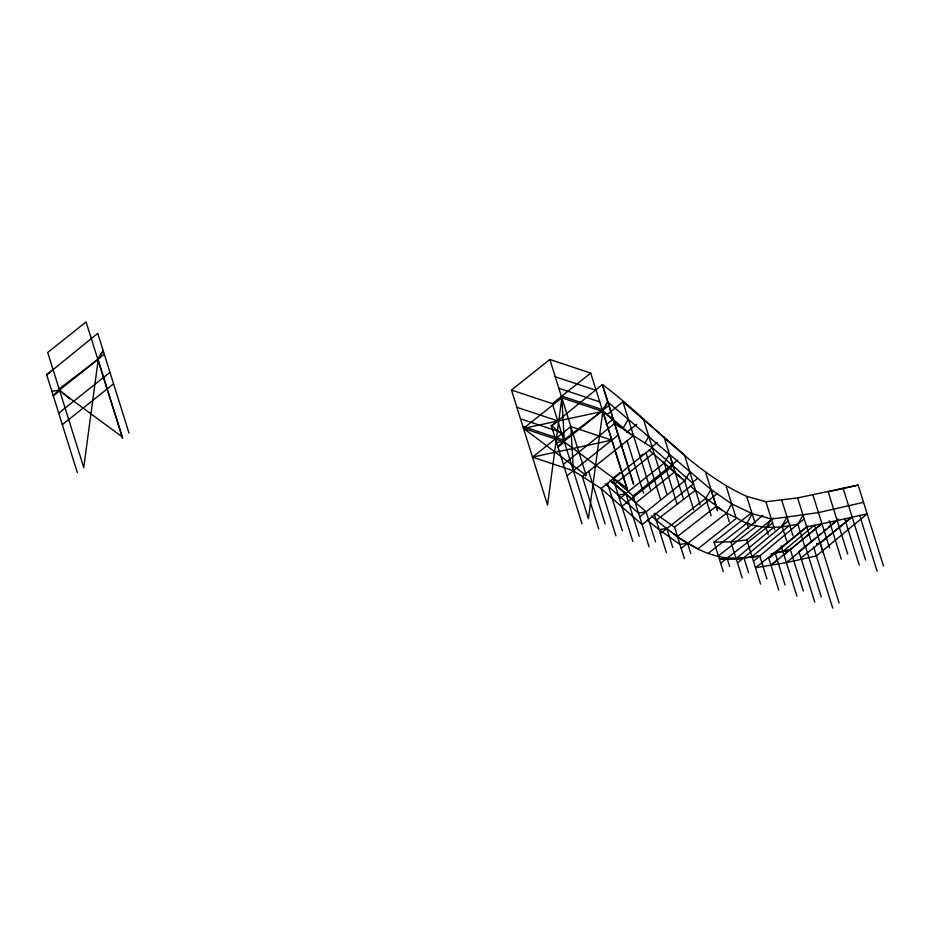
<?xml version="1.0" encoding="UTF-8"?>
<svg xmlns="http://www.w3.org/2000/svg" width="930" height="930" viewBox="0 0 930 930"><rect width="100%" height="100%" fill="white"/><g stroke="black" fill="none" stroke-linecap="round" stroke-linejoin="round"><path stroke-width="1.4" d="M98.15 360.189L83.747 467.488L47.697 352.482L86.06 321.92L122.562 438.1M651.267 515.952C668.717 530.553 686.665 545.12 708.114 553.455L747.081 523.113L752.103 513.627L746.697 496.376C690.641 470.929 651.209 420.686 602.408 384.555L551.374 426.01L557.768 420.918L516.894 407.305M644.955 443.215L648.756 436.24M681.19 548.351L726.574 513.104L731.678 503.839L710.973 489.482L607.755 401.969L602.617 410.653L557.744 446.342M863.552 502.363L818.458 512.57L787.001 517.022L781.979 526.055L737.513 562.952M787.001 517.022L771.319 518.998L766.134 528.019L720.808 563.045M639.701 516.882L684.62 480.915L689.804 471.975M628.343 419.163L623.147 428.091L602.733 411.444L561.86 397.819L523.497 428.381L586.179 475.439L549.839 359.492L511.477 390.054L547.526 505.06L561.86 397.819L564.371 442.006L626.843 488.052M753.44 561.255L797.824 524.101L803.032 515.162M639.247 536.354L625.797 493.493L664.218 462.977L669.449 454.154L683.631 499.375M53.08 395.145L97.964 359.457L103.091 350.773M660.393 533.518L705.742 498.317L710.973 489.482L717.635 510.721L705.568 472.231M59.113 388.891L97.79 359.468L103.16 350.61M563.766 440.064L602.442 410.665L607.813 401.807M807.833 526.008L768.831 558.453L778.747 590.108M849.695 518.522L820.365 543.155L816.621 543.969M782.804 551.583L814.32 525.194M783.978 554.919L821.888 523.462M789.907 525.078L751.812 556.872L735.851 558.791L774.062 527.031M814.773 602.105L798.917 551.49L815.226 538.226M817.412 536.412L820.679 533.681M823.945 530.949L826.119 529.135M828.305 527.322L838.104 519.126M762.867 515.336L730.91 541.888L714.042 542.109L723.284 571.625M786.385 562.604L837.186 520.533L867.167 513.872L816.366 555.942L786.385 562.604L755.474 567.753L806.717 526.926L837.186 520.533M742.21 577.925L730.91 541.888L746.767 539.958L773.295 518.022M788.221 520.916L781.979 526.055L786.652 540.946M821.957 523.73L770.935 565.184L777.341 560.081M97.79 359.468L104.195 354.284M602.442 410.665L608.848 405.48M626.681 432.404L636.69 424.347M619.659 472.766L612.986 478.125L632.842 541.481M640.758 455.781L642.979 454.003M651.86 446.853L657.417 442.389M649.105 546.898L633.121 495.911L677.714 460.094M633.446 435.67L582.273 476.462L598.734 528.984M53.103 369.733L46.721 374.825L97.755 333.358L128.991 433.031M53.324 395.901L59.706 390.821L122.179 436.856M58.73 413.153L109.88 372.407M62.333 424.661L113.483 383.904M511.477 390.054L552.362 403.667L590.724 373.104L627.215 489.296M532.506 457.142L570.869 426.579L611.824 440.134L532.506 457.142L573.38 470.766L570.869 426.579M557.977 447.098L564.359 442.017L523.497 428.381L602.814 411.386L588.399 518.673L552.362 403.667M607.348 414.338L622.937 401.911L684.399 454.724L700.127 504.885M606.104 424.778L612.882 419.372M563.382 464.349L614.532 423.603L652.36 447.737L693.548 483.902L642.13 524.671L601.129 488.552L572.834 470.406M566.998 475.846L618.136 435.101M652.36 447.737L601.129 488.552L615.951 535.831M614.649 484.112L653.092 453.48M619.473 498.829L625.867 493.725L618.311 495.097L605.244 483.902M621.635 506.606L672.96 465.825M636.073 502.677L674.529 472.045M804.229 518.998L797.824 524.101C777.271 528.589 755.218 529.879 736.804 517.998L697.942 548.863L680.109 538.819L671.355 532.065M772.539 522.916L766.134 528.019L768.273 534.831M800.951 558.012L852.182 517.196M684.422 558.674L674.576 527.24L717.286 493.656M708.114 553.455L717.809 556.384L756.706 525.834M677.168 536.691L716.135 506.35L726.574 513.104L736.804 517.998M714.042 542.109L751.254 513.151M692.06 482.705L697.686 478.346M722.133 510.233L695.361 490.284L656.441 520.114L656.906 520.916M773.144 553.362L785.49 550.479M803.288 591.027L790.372 549.816L771.435 554.001M883.5 566.01L858.146 485.111L797.626 497.91L765.913 501.747L746.697 496.376M858.146 485.111L828.177 491.784L847.695 554.071M655.499 541.772L646.094 511.791L638.526 513.162L618.311 495.097M752.172 557.21L759.717 555.908L766.925 578.902M51.906 391.391L59.508 390.089L69.773 398.807M556.57 442.575L564.173 441.285M816.563 543.806L820.365 543.155L839.104 602.954M782.781 551.106L790.372 549.816M743.919 557.849L727.051 558.07L719.448 559.36L736.316 559.139L743.919 557.849L748.604 572.799M771.354 553.989L775.236 553.35L785.071 584.958M647.222 520.114L659.184 529.658L666.787 528.426L672.785 547.538M736.316 559.139L759.717 555.908M717.809 556.384L727.051 558.07L729.69 566.521M731.678 503.839L752.103 513.627L771.319 518.998M549.839 359.492L590.724 373.104M555.245 376.743L596.13 390.356M558.849 388.24L599.734 401.865M561.255 395.901L602.129 409.526M520.498 418.802L561.371 432.427M522.893 426.463L563.778 440.088M793.046 535.854L781.595 499.77M746.546 522.846L748.824 523.602M804.95 547.061L797.824 524.101M654.929 513.232L674.576 527.24M659.184 529.658L679.981 544.492L687.596 543.248L690.827 553.548M610.743 480.81L620.647 489.157M610.65 480.752L646.094 511.791M649.035 450.085L685.166 481.368L662.962 461.908M563.057 435.403L551.165 425.324L582.006 523.776M631.133 434.868L602.617 410.653L627.25 489.238M609.743 479.996L624.518 492.54M690.258 485.832L695.361 490.284M612.672 478.02L633.121 495.911M620.705 489.192L632.691 499.712M843.138 488.355L865.609 560.046M844.603 518.452L859.227 565.126M812.913 494.865L829.572 548.037M814.564 525.578L823.19 553.118M813.564 547.003L832.71 608.081M797.626 497.91L811.437 541.992M805.427 546.422L821.283 597.025M781.119 545.794L796.894 596.153M765.913 501.747L774.678 529.728M747.081 523.113L748.708 528.31M746.767 539.958L760.577 584.052M726.272 486.588L735.723 516.743M726.574 513.104L729.318 521.846M664.043 436.902L673.948 468.522M664.218 462.977L677.226 504.478M643.351 418.988L666.798 493.772M645.978 452.829L660.393 498.875M622.937 401.911L650.384 489.517M654.197 513.732L666.392 552.664M627.064 440.576L643.572 493.26M602.408 384.555L633.644 484.228M602.524 385.264L633.411 483.856M607.523 483.461L622.344 530.728M588.609 471.208L605.128 523.892M585.423 475.114L585.714 476.055M97.964 359.457L122.586 438.042M46.5 374.139L77.353 472.579M859.657 515.301L877.083 571.113M829.269 520.754L841.29 559.186M752.103 513.627L755.102 523.206M705.742 498.317L711.229 515.813M684.62 480.915L693.722 509.989"/></g></svg>
